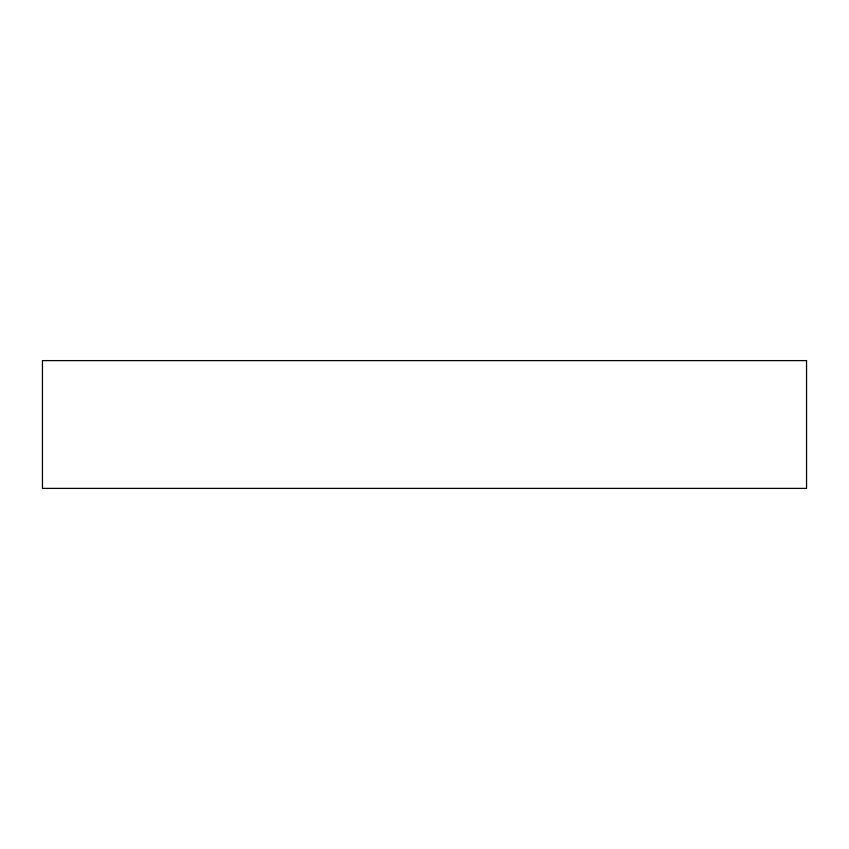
<?xml version="1.0" encoding="UTF-8"?>
<svg xmlns="http://www.w3.org/2000/svg" width="849" height="849" viewBox="0 0 849 849"><rect width="100%" height="100%" fill="white"/><g stroke="black" fill="none" stroke-linecap="round" stroke-linejoin="round"><path stroke-width="1.27" d="M806.55 360.613L42.45 360.613L42.45 488.387L806.55 488.387L806.55 360.613"/></g></svg>
